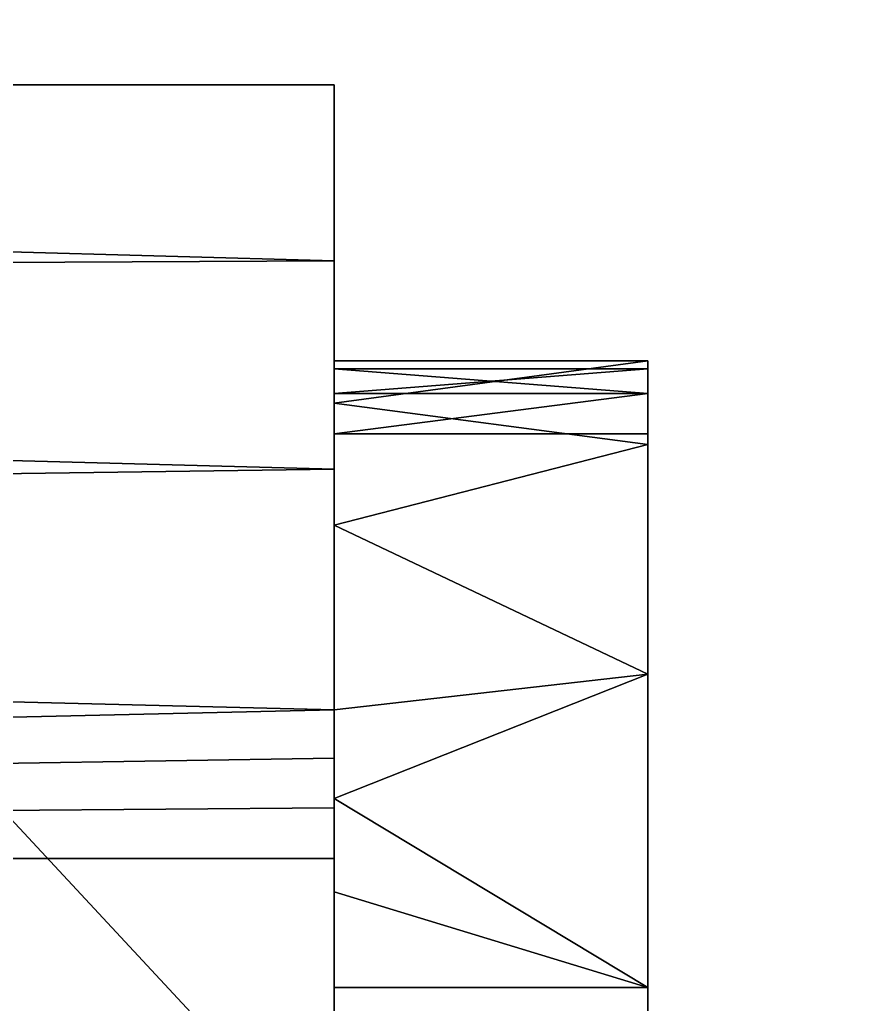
# Model space of a CAD drawing. Extents: x -80 to 2901, y -3352 to 80.
# Drawn here: x 2259.298 to 2260.639, y -1341.017 to -1339.446 of the extents above; entities that cross this region are included whole.
import ezdxf

# ---------------------------------------------------------------- set-up
doc = ezdxf.new("R2010")
doc.units = 0

# ---------------------------------------------------------------- blocks, each defined once
blk = doc.blocks.new('cocina Juan v2.alacena 2p.Lateral Izquierdo1', base_point=(0, 18, 686))
at = {"layer": 'blanco', "color": 0}
for points in [[(18, 18, 686), (18, 577, 686), (0, 577, 686), (0, 18, 686)], [(18, 577, 20), (18, 18, 20), (0, 18, 20), (0, 577, 20)]]:
    blk.add_3dface(points, dxfattribs=at)
blk = doc.blocks.new('cocina Juan v2.alacena 2p.Lateral Izquierdo')
at = {"layer": 'Blanco'}
blk.add_blockref('cocina Juan v2.alacena 2p.Lateral Izquierdo1', (0, 18, 686), dxfattribs=at)
blk = doc.blocks.new('cocina Juan v2.alacena 2p.Door Std (doble) [1]1', base_point=(42.45, 18.8, 537.5))
at = {"layer": 'ACCESSORY', "color": 0, "invisible_edges": 8}
for points in [[(6.0032, 19.3, 574.3618), (5.9901, 19.3, 574.2), (6.9901, 19.3, 573.2), (6.0032, 19.3, 574.3618)], [(6.0032, 19.3, 574.3618), (5.9901, 19.3, 574.2), (6.9901, 19.3, 573.2), (6.0032, 19.3, 574.3618)], [(6.124, 19.3, 573.7), (6.9901, 19.3, 573.2), (5.9901, 19.3, 574.2), (6.124, 19.3, 573.7)], [(6.124, 19.3, 573.7), (6.9901, 19.3, 573.2), (5.9901, 19.3, 574.2), (6.124, 19.3, 573.7)], [(5.9901, 19.3, 557.8), (6.0032, 19.3, 557.6382), (6.9901, 19.3, 558.8), (5.9901, 19.3, 557.8)], [(5.9901, 19.3, 557.8), (6.0032, 19.3, 557.6382), (6.9901, 19.3, 558.8), (5.9901, 19.3, 557.8)], [(5.9901, 19.3, 574.2), (6.0579, 18.8, 573.8379), (6.124, 19.3, 573.7), (5.9901, 19.3, 574.2)], [(5.9901, 19.3, 574.2), (6.0579, 18.8, 573.8379), (6.124, 19.3, 573.7), (5.9901, 19.3, 574.2)], [(5.9901, 19.3, 557.8), (6.124, 19.3, 558.3), (6.0579, 18.8, 558.1621), (5.9901, 19.3, 557.8)], [(5.9901, 19.3, 557.8), (6.124, 19.3, 558.3), (6.0579, 18.8, 558.1621), (5.9901, 19.3, 557.8)], [(5.9901, 18.8, 574.2), (6.0579, 18.8, 573.8379), (5.9901, 19.3, 574.2), (5.9901, 18.8, 574.2)], [(5.9901, 18.8, 574.2), (6.0579, 18.8, 573.8379), (5.9901, 19.3, 574.2), (5.9901, 18.8, 574.2)], [(5.9901, 18.8, 557.8), (5.9901, 19.3, 557.8), (6.0579, 18.8, 558.1621), (5.9901, 18.8, 557.8)], [(5.9901, 18.8, 557.8), (5.9901, 19.3, 557.8), (6.0579, 18.8, 558.1621), (5.9901, 18.8, 557.8)], [(6.0032, 19.3, 574.3618), (6.9901, 19.3, 573.2), (6.0424, 19.3, 574.5194), (6.0032, 19.3, 574.3618)], [(6.0032, 19.3, 574.3618), (6.9901, 19.3, 573.2), (6.0424, 19.3, 574.5194), (6.0032, 19.3, 574.3618)], [(6.0032, 19.3, 557.6382), (6.0424, 19.3, 557.4806), (6.9901, 19.3, 558.8), (6.0032, 19.3, 557.6382)], [(6.0032, 19.3, 557.6382), (6.0424, 19.3, 557.4806), (6.9901, 19.3, 558.8), (6.0032, 19.3, 557.6382)], [(6.0424, 19.3, 574.5194), (6.0424, 18.8, 574.5194), (6.0032, 19.3, 574.3618), (6.0424, 19.3, 574.5194)], [(6.0424, 19.3, 574.5194), (6.0424, 18.8, 574.5194), (6.0032, 19.3, 574.3618), (6.0424, 19.3, 574.5194)], [(6.0032, 18.8, 574.3618), (6.0032, 19.3, 574.3618), (6.0424, 18.8, 574.5194), (6.0032, 18.8, 574.3618)], [(6.0032, 18.8, 574.3618), (6.0032, 19.3, 574.3618), (6.0424, 18.8, 574.5194), (6.0032, 18.8, 574.3618)], [(6.0032, 18.8, 557.6382), (6.0424, 18.8, 557.4806), (6.0424, 19.3, 557.4806), (6.0032, 18.8, 557.6382)], [(6.0032, 18.8, 557.6382), (6.0424, 18.8, 557.4806), (6.0424, 19.3, 557.4806), (6.0032, 18.8, 557.6382)], [(6.0032, 19.3, 557.6382), (6.0032, 18.8, 557.6382), (6.0424, 19.3, 557.4806), (6.0032, 19.3, 557.6382)], [(6.0032, 19.3, 557.6382), (6.0032, 18.8, 557.6382), (6.0424, 19.3, 557.4806), (6.0032, 19.3, 557.6382)], [(6.1066, 19.3, 574.6686), (6.0424, 19.3, 574.5194), (6.9901, 19.3, 573.2), (6.1066, 19.3, 574.6686)], [(6.1066, 19.3, 574.6686), (6.0424, 19.3, 574.5194), (6.9901, 19.3, 573.2), (6.1066, 19.3, 574.6686)], [(6.0424, 19.3, 557.4806), (6.1066, 19.3, 557.3314), (6.9901, 19.3, 558.8), (6.0424, 19.3, 557.4806)], [(6.0424, 19.3, 557.4806), (6.1066, 19.3, 557.3314), (6.9901, 19.3, 558.8), (6.0424, 19.3, 557.4806)], [(6.1066, 19.3, 574.6686), (6.1066, 18.8, 574.6686), (6.0424, 19.3, 574.5194), (6.1066, 19.3, 574.6686)], [(6.1066, 19.3, 574.6686), (6.1066, 18.8, 574.6686), (6.0424, 19.3, 574.5194), (6.1066, 19.3, 574.6686)], [(6.1066, 18.8, 574.6686), (6.0424, 18.8, 574.5194), (6.0424, 19.3, 574.5194), (6.1066, 18.8, 574.6686)], [(6.1066, 18.8, 574.6686), (6.0424, 18.8, 574.5194), (6.0424, 19.3, 574.5194), (6.1066, 18.8, 574.6686)], [(6.2523, 18.8, 573.5249), (6.124, 19.3, 573.7), (6.0579, 18.8, 573.8379), (6.2523, 18.8, 573.5249)], [(6.2523, 18.8, 573.5249), (6.124, 19.3, 573.7), (6.0579, 18.8, 573.8379), (6.2523, 18.8, 573.5249)], [(6.0579, 18.8, 558.1621), (6.124, 19.3, 558.3), (6.2523, 18.8, 558.4751), (6.0579, 18.8, 558.1621)], [(6.0579, 18.8, 558.1621), (6.124, 19.3, 558.3), (6.2523, 18.8, 558.4751), (6.0579, 18.8, 558.1621)], [(9.7293, 19.3, 579.4325), (6.1066, 19.3, 574.6686), (6.9901, 19.3, 573.2), (9.7293, 19.3, 579.4325)], [(9.7293, 19.3, 579.4325), (6.1066, 19.3, 574.6686), (6.9901, 19.3, 573.2), (9.7293, 19.3, 579.4325)], [(6.1066, 19.3, 557.3314), (9.7293, 19.3, 552.5675), (6.9901, 19.3, 558.8), (6.1066, 19.3, 557.3314)], [(6.1066, 19.3, 557.3314), (9.7293, 19.3, 552.5675), (6.9901, 19.3, 558.8), (6.1066, 19.3, 557.3314)], [(6.4901, 19.3, 573.334), (6.9901, 19.3, 573.2), (6.124, 19.3, 573.7), (6.4901, 19.3, 573.334)], [(6.4901, 19.3, 573.334), (6.9901, 19.3, 573.2), (6.124, 19.3, 573.7), (6.4901, 19.3, 573.334)], [(6.124, 19.3, 573.7), (6.2523, 18.8, 573.5249), (6.4901, 19.3, 573.334), (6.124, 19.3, 573.7)], [(6.124, 19.3, 573.7), (6.2523, 18.8, 573.5249), (6.4901, 19.3, 573.334), (6.124, 19.3, 573.7)], [(6.4901, 19.3, 558.666), (6.2523, 18.8, 558.4751), (6.124, 19.3, 558.3), (6.4901, 19.3, 558.666)], [(6.4901, 19.3, 558.666), (6.2523, 18.8, 558.4751), (6.124, 19.3, 558.3), (6.4901, 19.3, 558.666)], [(6.2523, 18.8, 573.5249), (6.5469, 18.8, 573.3035), (6.4901, 19.3, 573.334), (6.2523, 18.8, 573.5249)], [(6.2523, 18.8, 573.5249), (6.5469, 18.8, 573.3035), (6.4901, 19.3, 573.334), (6.2523, 18.8, 573.5249)], [(6.5469, 18.8, 558.6965), (6.2523, 18.8, 558.4751), (6.4901, 19.3, 558.666), (6.5469, 18.8, 558.6965)], [(6.5469, 18.8, 558.6965), (6.2523, 18.8, 558.4751), (6.4901, 19.3, 558.666), (6.5469, 18.8, 558.6965)], [(6.4901, 19.3, 573.334), (6.6887, 18.8, 573.2465), (6.9901, 19.3, 573.2), (6.4901, 19.3, 573.334)], [(6.4901, 19.3, 573.334), (6.6887, 18.8, 573.2465), (6.9901, 19.3, 573.2), (6.4901, 19.3, 573.334)], [(6.9901, 19.3, 558.8), (6.6887, 18.8, 558.7535), (6.4901, 19.3, 558.666), (6.9901, 19.3, 558.8)], [(6.9901, 19.3, 558.8), (6.6887, 18.8, 558.7535), (6.4901, 19.3, 558.666), (6.9901, 19.3, 558.8)], [(6.5469, 18.8, 573.3035), (6.6887, 18.8, 573.2465), (6.4901, 19.3, 573.334), (6.5469, 18.8, 573.3035)], [(6.5469, 18.8, 573.3035), (6.6887, 18.8, 573.2465), (6.4901, 19.3, 573.334), (6.5469, 18.8, 573.3035)], [(6.6887, 18.8, 558.7535), (6.5469, 18.8, 558.6965), (6.4901, 19.3, 558.666), (6.6887, 18.8, 558.7535)], [(6.6887, 18.8, 558.7535), (6.5469, 18.8, 558.6965), (6.4901, 19.3, 558.666), (6.6887, 18.8, 558.7535)], [(6.6887, 18.8, 573.2465), (6.8376, 18.8, 573.2117), (6.9901, 19.3, 573.2), (6.6887, 18.8, 573.2465)], [(6.6887, 18.8, 573.2465), (6.8376, 18.8, 573.2117), (6.9901, 19.3, 573.2), (6.6887, 18.8, 573.2465)], [(6.8376, 18.8, 558.7883), (6.6887, 18.8, 558.7535), (6.9901, 19.3, 558.8), (6.8376, 18.8, 558.7883)], [(6.8376, 18.8, 558.7883), (6.6887, 18.8, 558.7535), (6.9901, 19.3, 558.8), (6.8376, 18.8, 558.7883)], [(6.8376, 18.8, 573.2117), (6.9901, 18.8, 573.2), (6.9901, 19.3, 573.2), (6.8376, 18.8, 573.2117)], [(6.8376, 18.8, 573.2117), (6.9901, 18.8, 573.2), (6.9901, 19.3, 573.2), (6.8376, 18.8, 573.2117)], [(6.9901, 18.8, 558.8), (6.8376, 18.8, 558.7883), (6.9901, 19.3, 558.8), (6.9901, 18.8, 558.8)], [(6.9901, 18.8, 558.8), (6.8376, 18.8, 558.7883), (6.9901, 19.3, 558.8), (6.9901, 18.8, 558.8)], [(17.7012, 19.3, 573.2), (9.7293, 19.3, 579.4325), (6.9901, 19.3, 573.2), (17.7012, 19.3, 573.2)], [(17.7012, 19.3, 573.2), (9.7293, 19.3, 579.4325), (6.9901, 19.3, 573.2), (17.7012, 19.3, 573.2)], [(17.7012, 19.3, 558.8), (6.9901, 19.3, 558.8), (9.7293, 19.3, 552.5675), (17.7012, 19.3, 558.8)], [(17.7012, 19.3, 558.8), (6.9901, 19.3, 558.8), (9.7293, 19.3, 552.5675), (17.7012, 19.3, 558.8)], [(6.5959, 18.1672, 569.65), (7.6064, 19.1075, 569.65), (8.195, 13.6366, 569.65), (6.5959, 18.1672, 569.65)], [(6.5959, 18.1672, 569.65), (7.6064, 19.1075, 569.65), (8.195, 13.6366, 569.65), (6.5959, 18.1672, 569.65)], [(7.6064, 19.1075, 562.35), (6.5959, 18.1672, 562.35), (8.195, 13.6366, 562.35), (7.6064, 19.1075, 562.35)], [(7.6064, 19.1075, 562.35), (6.5959, 18.1672, 562.35), (8.195, 13.6366, 562.35), (7.6064, 19.1075, 562.35)], [(7.6064, 19.1075, 562.35), (6.5959, 18.1672, 569.65), (6.5959, 18.1672, 562.35), (7.6064, 19.1075, 562.35)], [(7.6064, 19.1075, 562.35), (6.5959, 18.1672, 569.65), (6.5959, 18.1672, 562.35), (7.6064, 19.1075, 562.35)], [(7.6064, 19.1075, 562.35), (7.6064, 19.1075, 569.65), (6.5959, 18.1672, 569.65), (7.6064, 19.1075, 562.35)], [(7.6064, 19.1075, 562.35), (7.6064, 19.1075, 569.65), (6.5959, 18.1672, 569.65), (7.6064, 19.1075, 562.35)], [(7.838, 18.8, 573.2), (5.55, 18.8, 570.5431), (7.838, 18.8, 558.8), (7.838, 18.8, 573.2)], [(7.838, 18.8, 573.2), (5.55, 18.8, 570.5431), (7.838, 18.8, 558.8), (7.838, 18.8, 573.2)], [(5.8306, 18.8, 571.4814), (5.55, 18.8, 570.5431), (7.838, 18.8, 573.2), (5.8306, 18.8, 571.4814)], [(5.8306, 18.8, 571.4814), (5.55, 18.8, 570.5431), (7.838, 18.8, 573.2), (5.8306, 18.8, 571.4814)], [(5.55, 18.8, 570.5431), (5.55, 18.8, 561.4569), (7.838, 18.8, 558.8), (5.55, 18.8, 570.5431)], [(5.55, 18.8, 570.5431), (5.55, 18.8, 561.4569), (7.838, 18.8, 558.8), (5.55, 18.8, 570.5431)], [(5.55, 18.8, 561.4569), (5.8306, 18.8, 560.5186), (7.838, 18.8, 558.8), (5.55, 18.8, 561.4569)], [(5.55, 18.8, 561.4569), (5.8306, 18.8, 560.5186), (7.838, 18.8, 558.8), (5.55, 18.8, 561.4569)], [(5.55, 8.6, 570.5431), (5.8306, 18.8, 571.4814), (5.889, 8.6, 571.6553), (5.55, 8.6, 570.5431)], [(5.55, 8.6, 570.5431), (5.8306, 18.8, 571.4814), (5.889, 8.6, 571.6553), (5.55, 8.6, 570.5431)], [(5.55, 8.6, 561.4569), (5.889, 8.6, 560.3447), (5.8306, 18.8, 560.5186), (5.55, 8.6, 561.4569)], [(5.55, 8.6, 561.4569), (5.889, 8.6, 560.3447), (5.8306, 18.8, 560.5186), (5.55, 8.6, 561.4569)], [(5.55, 8.6, 570.5431), (5.55, 18.8, 570.5431), (5.8306, 18.8, 571.4814), (5.55, 8.6, 570.5431)], [(5.55, 8.6, 570.5431), (5.55, 18.8, 570.5431), (5.8306, 18.8, 571.4814), (5.55, 8.6, 570.5431)], [(5.55, 18.8, 561.4569), (5.55, 8.6, 561.4569), (5.8306, 18.8, 560.5186), (5.55, 18.8, 561.4569)], [(5.55, 18.8, 561.4569), (5.55, 8.6, 561.4569), (5.8306, 18.8, 560.5186), (5.55, 18.8, 561.4569)], [(6.1633, 18.8, 572.4025), (5.8306, 18.8, 571.4814), (7.838, 18.8, 573.2), (6.1633, 18.8, 572.4025)], [(6.1633, 18.8, 572.4025), (5.8306, 18.8, 571.4814), (7.838, 18.8, 573.2), (6.1633, 18.8, 572.4025)], [(6.1633, 18.8, 559.5975), (7.838, 18.8, 558.8), (5.8306, 18.8, 560.5186), (6.1633, 18.8, 559.5975)], [(6.1633, 18.8, 559.5975), (7.838, 18.8, 558.8), (5.8306, 18.8, 560.5186), (6.1633, 18.8, 559.5975)], [(5.8306, 18.8, 571.4814), (6.1633, 18.8, 572.4025), (5.889, 8.6, 571.6553), (5.8306, 18.8, 571.4814)], [(5.8306, 18.8, 571.4814), (6.1633, 18.8, 572.4025), (5.889, 8.6, 571.6553), (5.8306, 18.8, 571.4814)], [(5.8306, 18.8, 560.5186), (5.889, 8.6, 560.3447), (6.1633, 18.8, 559.5975), (5.8306, 18.8, 560.5186)], [(5.8306, 18.8, 560.5186), (5.889, 8.6, 560.3447), (6.1633, 18.8, 559.5975), (5.8306, 18.8, 560.5186)], [(5.889, 8.6, 571.6553), (6.1633, 18.8, 572.4025), (6.3011, 8.6, 572.7425), (5.889, 8.6, 571.6553)], [(5.889, 8.6, 571.6553), (6.1633, 18.8, 572.4025), (6.3011, 8.6, 572.7425), (5.889, 8.6, 571.6553)], [(6.3011, 8.6, 559.2575), (6.1633, 18.8, 559.5975), (5.889, 8.6, 560.3447), (6.3011, 8.6, 559.2575)], [(6.3011, 8.6, 559.2575), (6.1633, 18.8, 559.5975), (5.889, 8.6, 560.3447), (6.3011, 8.6, 559.2575)], [(5.9901, 18.8, 574.2), (6.0032, 18.8, 574.3618), (6.7844, 18.8, 573.8), (5.9901, 18.8, 574.2)], [(5.9901, 18.8, 574.2), (6.0032, 18.8, 574.3618), (6.7844, 18.8, 573.8), (5.9901, 18.8, 574.2)], [(6.0579, 18.8, 573.8379), (5.9901, 18.8, 574.2), (6.7844, 18.8, 573.8), (6.0579, 18.8, 573.8379)], [(6.0579, 18.8, 573.8379), (5.9901, 18.8, 574.2), (6.7844, 18.8, 573.8), (6.0579, 18.8, 573.8379)], [(6.7844, 18.8, 558.2), (5.9901, 18.8, 557.8), (6.0579, 18.8, 558.1621), (6.7844, 18.8, 558.2)], [(6.7844, 18.8, 558.2), (5.9901, 18.8, 557.8), (6.0579, 18.8, 558.1621), (6.7844, 18.8, 558.2)], [(6.0032, 18.8, 557.6382), (5.9901, 18.8, 557.8), (6.7844, 18.8, 558.2), (6.0032, 18.8, 557.6382)], [(6.0032, 18.8, 557.6382), (5.9901, 18.8, 557.8), (6.7844, 18.8, 558.2), (6.0032, 18.8, 557.6382)], [(6.0032, 18.8, 574.3618), (6.0424, 18.8, 574.5194), (6.7844, 18.8, 573.8), (6.0032, 18.8, 574.3618)], [(6.0032, 18.8, 574.3618), (6.0424, 18.8, 574.5194), (6.7844, 18.8, 573.8), (6.0032, 18.8, 574.3618)], [(6.0424, 18.8, 557.4806), (6.0032, 18.8, 557.6382), (6.7844, 18.8, 558.2), (6.0424, 18.8, 557.4806)], [(6.0424, 18.8, 557.4806), (6.0032, 18.8, 557.6382), (6.7844, 18.8, 558.2), (6.0424, 18.8, 557.4806)], [(6.0424, 18.8, 574.5194), (6.1066, 18.8, 574.6686), (6.7844, 18.8, 573.8), (6.0424, 18.8, 574.5194)], [(6.0424, 18.8, 574.5194), (6.1066, 18.8, 574.6686), (6.7844, 18.8, 573.8), (6.0424, 18.8, 574.5194)], [(6.1066, 18.8, 557.3314), (6.0424, 18.8, 557.4806), (6.7844, 18.8, 558.2), (6.1066, 18.8, 557.3314)], [(6.1066, 18.8, 557.3314), (6.0424, 18.8, 557.4806), (6.7844, 18.8, 558.2), (6.1066, 18.8, 557.3314)], [(6.7035, 18.8, 573.6353), (6.0579, 18.8, 573.8379), (6.7844, 18.8, 573.8), (6.7035, 18.8, 573.6353)], [(6.7035, 18.8, 573.6353), (6.0579, 18.8, 573.8379), (6.7844, 18.8, 573.8), (6.7035, 18.8, 573.6353)], [(6.7035, 18.8, 558.3647), (6.7844, 18.8, 558.2), (6.0579, 18.8, 558.1621), (6.7035, 18.8, 558.3647)], [(6.7035, 18.8, 558.3647), (6.7844, 18.8, 558.2), (6.0579, 18.8, 558.1621), (6.7035, 18.8, 558.3647)], [(6.0579, 18.8, 573.8379), (6.7035, 18.8, 573.6353), (6.2523, 18.8, 573.5249), (6.0579, 18.8, 573.8379)], [(6.0579, 18.8, 573.8379), (6.7035, 18.8, 573.6353), (6.2523, 18.8, 573.5249), (6.0579, 18.8, 573.8379)], [(6.2523, 18.8, 558.4751), (6.7035, 18.8, 558.3647), (6.0579, 18.8, 558.1621), (6.2523, 18.8, 558.4751)], [(6.2523, 18.8, 558.4751), (6.7035, 18.8, 558.3647), (6.0579, 18.8, 558.1621), (6.2523, 18.8, 558.4751)], [(9.7293, 18.8, 579.4325), (10.9959, 18.8, 575.4), (6.1066, 18.8, 574.6686), (9.7293, 18.8, 579.4325)], [(9.7293, 18.8, 579.4325), (10.9959, 18.8, 575.4), (6.1066, 18.8, 574.6686), (9.7293, 18.8, 579.4325)], [(6.7844, 18.8, 573.8), (6.1066, 18.8, 574.6686), (10.9959, 18.8, 575.4), (6.7844, 18.8, 573.8)], [(6.7844, 18.8, 573.8), (6.1066, 18.8, 574.6686), (10.9959, 18.8, 575.4), (6.7844, 18.8, 573.8)], [(10.9959, 18.8, 556.6), (6.1066, 18.8, 557.3314), (6.7844, 18.8, 558.2), (10.9959, 18.8, 556.6)], [(10.9959, 18.8, 556.6), (6.1066, 18.8, 557.3314), (6.7844, 18.8, 558.2), (10.9959, 18.8, 556.6)], [(6.1066, 18.8, 557.3314), (10.9959, 18.8, 556.6), (9.7293, 18.8, 552.5675), (6.1066, 18.8, 557.3314)], [(6.1066, 18.8, 557.3314), (10.9959, 18.8, 556.6), (9.7293, 18.8, 552.5675), (6.1066, 18.8, 557.3314)], [(6.9901, 18.8, 573.2), (6.1633, 18.8, 572.4025), (7.838, 18.8, 573.2), (6.9901, 18.8, 573.2)], [(6.9901, 18.8, 573.2), (6.1633, 18.8, 572.4025), (7.838, 18.8, 573.2), (6.9901, 18.8, 573.2)], [(6.9901, 18.8, 558.8), (7.838, 18.8, 558.8), (6.1633, 18.8, 559.5975), (6.9901, 18.8, 558.8)], [(6.9901, 18.8, 558.8), (7.838, 18.8, 558.8), (6.1633, 18.8, 559.5975), (6.9901, 18.8, 558.8)], [(6.9901, 18.8, 573.2), (6.8376, 18.8, 573.2117), (6.1633, 18.8, 572.4025), (6.9901, 18.8, 573.2)], [(6.9901, 18.8, 573.2), (6.8376, 18.8, 573.2117), (6.1633, 18.8, 572.4025), (6.9901, 18.8, 573.2)], [(6.8376, 18.8, 558.7883), (6.9901, 18.8, 558.8), (6.1633, 18.8, 559.5975), (6.8376, 18.8, 558.7883)], [(6.8376, 18.8, 558.7883), (6.9901, 18.8, 558.8), (6.1633, 18.8, 559.5975), (6.8376, 18.8, 558.7883)], [(6.8376, 18.8, 573.2117), (6.6887, 18.8, 573.2465), (6.1633, 18.8, 572.4025), (6.8376, 18.8, 573.2117)], [(6.8376, 18.8, 573.2117), (6.6887, 18.8, 573.2465), (6.1633, 18.8, 572.4025), (6.8376, 18.8, 573.2117)], [(6.6887, 18.8, 573.2465), (6.5469, 18.8, 573.3035), (6.1633, 18.8, 572.4025), (6.6887, 18.8, 573.2465)], [(6.6887, 18.8, 573.2465), (6.5469, 18.8, 573.3035), (6.1633, 18.8, 572.4025), (6.6887, 18.8, 573.2465)], [(6.5469, 18.8, 573.3035), (6.3011, 8.6, 572.7425), (6.1633, 18.8, 572.4025), (6.5469, 18.8, 573.3035)], [(6.5469, 18.8, 573.3035), (6.3011, 8.6, 572.7425), (6.1633, 18.8, 572.4025), (6.5469, 18.8, 573.3035)], [(6.5469, 18.8, 558.6965), (6.1633, 18.8, 559.5975), (6.3011, 8.6, 559.2575), (6.5469, 18.8, 558.6965)], [(6.5469, 18.8, 558.6965), (6.1633, 18.8, 559.5975), (6.3011, 8.6, 559.2575), (6.5469, 18.8, 558.6965)], [(6.6244, 18.8, 573.4699), (6.2523, 18.8, 573.5249), (6.7035, 18.8, 573.6353), (6.6244, 18.8, 573.4699)], [(6.6244, 18.8, 573.4699), (6.2523, 18.8, 573.5249), (6.7035, 18.8, 573.6353), (6.6244, 18.8, 573.4699)], [(6.6244, 18.8, 558.5301), (6.7035, 18.8, 558.3647), (6.2523, 18.8, 558.4751), (6.6244, 18.8, 558.5301)], [(6.6244, 18.8, 558.5301), (6.7035, 18.8, 558.3647), (6.2523, 18.8, 558.4751), (6.6244, 18.8, 558.5301)], [(6.5469, 18.8, 573.3035), (6.2523, 18.8, 573.5249), (6.6244, 18.8, 573.4699), (6.5469, 18.8, 573.3035)], [(6.5469, 18.8, 573.3035), (6.2523, 18.8, 573.5249), (6.6244, 18.8, 573.4699), (6.5469, 18.8, 573.3035)], [(6.5469, 18.8, 558.6965), (6.6244, 18.8, 558.5301), (6.2523, 18.8, 558.4751), (6.5469, 18.8, 558.6965)], [(6.5469, 18.8, 558.6965), (6.6244, 18.8, 558.5301), (6.2523, 18.8, 558.4751), (6.5469, 18.8, 558.6965)], [(6.3011, 8.6, 572.7425), (6.5469, 18.8, 573.3035), (6.7844, 8.6, 573.8), (6.3011, 8.6, 572.7425)], [(6.3011, 8.6, 572.7425), (6.5469, 18.8, 573.3035), (6.7844, 8.6, 573.8), (6.3011, 8.6, 572.7425)], [(6.7844, 8.6, 558.2), (6.5469, 18.8, 558.6965), (6.3011, 8.6, 559.2575), (6.7844, 8.6, 558.2)], [(6.7844, 8.6, 558.2), (6.5469, 18.8, 558.6965), (6.3011, 8.6, 559.2575), (6.7844, 8.6, 558.2)], [(6.5469, 18.8, 573.3035), (6.6244, 18.8, 573.4699), (6.7844, 8.6, 573.8), (6.5469, 18.8, 573.3035)], [(6.5469, 18.8, 573.3035), (6.6244, 18.8, 573.4699), (6.7844, 8.6, 573.8), (6.5469, 18.8, 573.3035)], [(6.6244, 18.8, 558.5301), (6.5469, 18.8, 558.6965), (6.7844, 8.6, 558.2), (6.6244, 18.8, 558.5301)], [(6.6244, 18.8, 558.5301), (6.5469, 18.8, 558.6965), (6.7844, 8.6, 558.2), (6.6244, 18.8, 558.5301)], [(6.6244, 18.8, 573.4699), (6.7035, 18.8, 573.6353), (6.7844, 8.6, 573.8), (6.6244, 18.8, 573.4699)], [(6.6244, 18.8, 573.4699), (6.7035, 18.8, 573.6353), (6.7844, 8.6, 573.8), (6.6244, 18.8, 573.4699)], [(6.7035, 18.8, 558.3647), (6.6244, 18.8, 558.5301), (6.7844, 8.6, 558.2), (6.7035, 18.8, 558.3647)], [(6.7035, 18.8, 558.3647), (6.6244, 18.8, 558.5301), (6.7844, 8.6, 558.2), (6.7035, 18.8, 558.3647)], [(6.7844, 18.8, 573.8), (6.7844, 8.6, 573.8), (6.7035, 18.8, 573.6353), (6.7844, 18.8, 573.8)], [(6.7844, 18.8, 573.8), (6.7844, 8.6, 573.8), (6.7035, 18.8, 573.6353), (6.7844, 18.8, 573.8)], [(6.7844, 18.8, 558.2), (6.7035, 18.8, 558.3647), (6.7844, 8.6, 558.2), (6.7844, 18.8, 558.2)], [(6.7844, 18.8, 558.2), (6.7035, 18.8, 558.3647), (6.7844, 8.6, 558.2), (6.7844, 18.8, 558.2)], [(10.9959, 18.8, 573.8), (6.7844, 18.8, 573.8), (10.9959, 18.8, 575.4), (10.9959, 18.8, 573.8)], [(10.9959, 18.8, 573.8), (6.7844, 18.8, 573.8), (10.9959, 18.8, 575.4), (10.9959, 18.8, 573.8)], [(10.9959, 18.8, 556.6), (6.7844, 18.8, 558.2), (10.9959, 18.8, 558.2), (10.9959, 18.8, 556.6)], [(10.9959, 18.8, 556.6), (6.7844, 18.8, 558.2), (10.9959, 18.8, 558.2), (10.9959, 18.8, 556.6)]]:
    blk.add_3dface(points, dxfattribs=at)
at = {"layer": 'ACCESSORY', "color": 0}
for points in [[(6.4901, 19.3, 558.666), (6.124, 19.3, 558.3), (5.9901, 19.3, 557.8), (6.9901, 19.3, 558.8)], [(6.4901, 19.3, 558.666), (6.124, 19.3, 558.3), (5.9901, 19.3, 557.8), (6.9901, 19.3, 558.8)], [(6.0032, 18.8, 574.3618), (5.9901, 18.8, 574.2), (5.9901, 19.3, 574.2), (6.0032, 19.3, 574.3618)], [(6.0032, 18.8, 574.3618), (5.9901, 18.8, 574.2), (5.9901, 19.3, 574.2), (6.0032, 19.3, 574.3618)], [(6.0032, 19.3, 557.6382), (5.9901, 19.3, 557.8), (5.9901, 18.8, 557.8), (6.0032, 18.8, 557.6382)], [(6.0032, 19.3, 557.6382), (5.9901, 19.3, 557.8), (5.9901, 18.8, 557.8), (6.0032, 18.8, 557.6382)], [(6.1066, 19.3, 557.3314), (6.0424, 19.3, 557.4806), (6.0424, 18.8, 557.4806), (6.1066, 18.8, 557.3314)], [(6.1066, 19.3, 557.3314), (6.0424, 19.3, 557.4806), (6.0424, 18.8, 557.4806), (6.1066, 18.8, 557.3314)], [(6.1066, 18.8, 574.6686), (6.1066, 19.3, 574.6686), (9.7293, 19.3, 579.4325), (9.7293, 18.8, 579.4325)], [(6.1066, 18.8, 574.6686), (6.1066, 19.3, 574.6686), (9.7293, 19.3, 579.4325), (9.7293, 18.8, 579.4325)], [(9.7293, 18.8, 552.5675), (9.7293, 19.3, 552.5675), (6.1066, 19.3, 557.3314), (6.1066, 18.8, 557.3314)], [(9.7293, 18.8, 552.5675), (9.7293, 19.3, 552.5675), (6.1066, 19.3, 557.3314), (6.1066, 18.8, 557.3314)], [(6.9901, 19.3, 573.2), (6.9901, 18.8, 573.2), (7.838, 18.8, 573.2), (17.7012, 19.3, 573.2)], [(6.9901, 19.3, 573.2), (6.9901, 18.8, 573.2), (7.838, 18.8, 573.2), (17.7012, 19.3, 573.2)], [(7.838, 18.8, 558.8), (6.9901, 18.8, 558.8), (6.9901, 19.3, 558.8), (17.7012, 19.3, 558.8)], [(7.838, 18.8, 558.8), (6.9901, 18.8, 558.8), (6.9901, 19.3, 558.8), (17.7012, 19.3, 558.8)], [(5.55, 18.8, 561.4569), (5.55, 18.8, 570.5431), (5.55, 8.6, 570.5431), (5.55, 8.6, 561.4569)], [(5.55, 18.8, 561.4569), (5.55, 18.8, 570.5431), (5.55, 8.6, 570.5431), (5.55, 8.6, 561.4569)], [(6.1633, 18.8, 559.5975), (6.5469, 18.8, 558.6965), (6.6887, 18.8, 558.7535), (6.8376, 18.8, 558.7883)], [(6.1633, 18.8, 559.5975), (6.5469, 18.8, 558.6965), (6.6887, 18.8, 558.7535), (6.8376, 18.8, 558.7883)], [(10.9959, 8.6, 573.8), (6.7844, 8.6, 573.8), (6.7844, 18.8, 573.8), (10.9959, 18.8, 573.8)], [(10.9959, 8.6, 573.8), (6.7844, 8.6, 573.8), (6.7844, 18.8, 573.8), (10.9959, 18.8, 573.8)], [(6.7844, 18.8, 558.2), (6.7844, 8.6, 558.2), (10.9959, 8.6, 558.2), (10.9959, 18.8, 558.2)], [(6.7844, 18.8, 558.2), (6.7844, 8.6, 558.2), (10.9959, 8.6, 558.2), (10.9959, 18.8, 558.2)]]:
    blk.add_3dface(points, dxfattribs=at)
blk = doc.blocks.new('cocina Juan v2.alacena 2p.Door Std (doble) [1]2', base_point=(42.45, 18.8, 91.5))
at = {"layer": 'ACCESSORY', "color": 0, "invisible_edges": 8}
for points in [[(6.0032, 19.3, 128.3618), (5.9901, 19.3, 128.2), (6.9901, 19.3, 127.2), (6.0032, 19.3, 128.3618)], [(6.0032, 19.3, 128.3618), (5.9901, 19.3, 128.2), (6.9901, 19.3, 127.2), (6.0032, 19.3, 128.3618)], [(6.124, 19.3, 127.7), (6.9901, 19.3, 127.2), (5.9901, 19.3, 128.2), (6.124, 19.3, 127.7)], [(6.124, 19.3, 127.7), (6.9901, 19.3, 127.2), (5.9901, 19.3, 128.2), (6.124, 19.3, 127.7)], [(5.9901, 19.3, 111.8), (6.0032, 19.3, 111.6382), (6.9901, 19.3, 112.8), (5.9901, 19.3, 111.8)], [(5.9901, 19.3, 111.8), (6.0032, 19.3, 111.6382), (6.9901, 19.3, 112.8), (5.9901, 19.3, 111.8)], [(5.9901, 19.3, 128.2), (6.0579, 18.8, 127.8379), (6.124, 19.3, 127.7), (5.9901, 19.3, 128.2)], [(5.9901, 19.3, 128.2), (6.0579, 18.8, 127.8379), (6.124, 19.3, 127.7), (5.9901, 19.3, 128.2)], [(5.9901, 19.3, 111.8), (6.124, 19.3, 112.3), (6.0579, 18.8, 112.1621), (5.9901, 19.3, 111.8)], [(5.9901, 19.3, 111.8), (6.124, 19.3, 112.3), (6.0579, 18.8, 112.1621), (5.9901, 19.3, 111.8)], [(5.9901, 18.8, 128.2), (6.0579, 18.8, 127.8379), (5.9901, 19.3, 128.2), (5.9901, 18.8, 128.2)], [(5.9901, 18.8, 128.2), (6.0579, 18.8, 127.8379), (5.9901, 19.3, 128.2), (5.9901, 18.8, 128.2)], [(5.9901, 18.8, 111.8), (5.9901, 19.3, 111.8), (6.0579, 18.8, 112.1621), (5.9901, 18.8, 111.8)], [(5.9901, 18.8, 111.8), (5.9901, 19.3, 111.8), (6.0579, 18.8, 112.1621), (5.9901, 18.8, 111.8)], [(6.0032, 19.3, 128.3618), (6.9901, 19.3, 127.2), (6.0424, 19.3, 128.5194), (6.0032, 19.3, 128.3618)], [(6.0032, 19.3, 128.3618), (6.9901, 19.3, 127.2), (6.0424, 19.3, 128.5194), (6.0032, 19.3, 128.3618)], [(6.0032, 19.3, 111.6382), (6.0424, 19.3, 111.4806), (6.9901, 19.3, 112.8), (6.0032, 19.3, 111.6382)], [(6.0032, 19.3, 111.6382), (6.0424, 19.3, 111.4806), (6.9901, 19.3, 112.8), (6.0032, 19.3, 111.6382)], [(6.0424, 19.3, 128.5194), (6.0424, 18.8, 128.5194), (6.0032, 19.3, 128.3618), (6.0424, 19.3, 128.5194)], [(6.0424, 19.3, 128.5194), (6.0424, 18.8, 128.5194), (6.0032, 19.3, 128.3618), (6.0424, 19.3, 128.5194)], [(6.0032, 18.8, 128.3618), (6.0032, 19.3, 128.3618), (6.0424, 18.8, 128.5194), (6.0032, 18.8, 128.3618)], [(6.0032, 18.8, 128.3618), (6.0032, 19.3, 128.3618), (6.0424, 18.8, 128.5194), (6.0032, 18.8, 128.3618)], [(6.0032, 18.8, 111.6382), (6.0424, 18.8, 111.4806), (6.0424, 19.3, 111.4806), (6.0032, 18.8, 111.6382)], [(6.0032, 18.8, 111.6382), (6.0424, 18.8, 111.4806), (6.0424, 19.3, 111.4806), (6.0032, 18.8, 111.6382)], [(6.0032, 19.3, 111.6382), (6.0032, 18.8, 111.6382), (6.0424, 19.3, 111.4806), (6.0032, 19.3, 111.6382)], [(6.0032, 19.3, 111.6382), (6.0032, 18.8, 111.6382), (6.0424, 19.3, 111.4806), (6.0032, 19.3, 111.6382)], [(6.1066, 19.3, 128.6686), (6.0424, 19.3, 128.5194), (6.9901, 19.3, 127.2), (6.1066, 19.3, 128.6686)], [(6.1066, 19.3, 128.6686), (6.0424, 19.3, 128.5194), (6.9901, 19.3, 127.2), (6.1066, 19.3, 128.6686)], [(6.0424, 19.3, 111.4806), (6.1066, 19.3, 111.3314), (6.9901, 19.3, 112.8), (6.0424, 19.3, 111.4806)], [(6.0424, 19.3, 111.4806), (6.1066, 19.3, 111.3314), (6.9901, 19.3, 112.8), (6.0424, 19.3, 111.4806)], [(6.1066, 19.3, 128.6686), (6.1066, 18.8, 128.6686), (6.0424, 19.3, 128.5194), (6.1066, 19.3, 128.6686)], [(6.1066, 19.3, 128.6686), (6.1066, 18.8, 128.6686), (6.0424, 19.3, 128.5194), (6.1066, 19.3, 128.6686)], [(6.1066, 18.8, 128.6686), (6.0424, 18.8, 128.5194), (6.0424, 19.3, 128.5194), (6.1066, 18.8, 128.6686)], [(6.1066, 18.8, 128.6686), (6.0424, 18.8, 128.5194), (6.0424, 19.3, 128.5194), (6.1066, 18.8, 128.6686)], [(6.2523, 18.8, 127.5249), (6.124, 19.3, 127.7), (6.0579, 18.8, 127.8379), (6.2523, 18.8, 127.5249)], [(6.2523, 18.8, 127.5249), (6.124, 19.3, 127.7), (6.0579, 18.8, 127.8379), (6.2523, 18.8, 127.5249)], [(6.0579, 18.8, 112.1621), (6.124, 19.3, 112.3), (6.2523, 18.8, 112.4751), (6.0579, 18.8, 112.1621)], [(6.0579, 18.8, 112.1621), (6.124, 19.3, 112.3), (6.2523, 18.8, 112.4751), (6.0579, 18.8, 112.1621)], [(9.7293, 19.3, 133.4325), (6.1066, 19.3, 128.6686), (6.9901, 19.3, 127.2), (9.7293, 19.3, 133.4325)], [(9.7293, 19.3, 133.4325), (6.1066, 19.3, 128.6686), (6.9901, 19.3, 127.2), (9.7293, 19.3, 133.4325)], [(6.1066, 19.3, 111.3314), (9.7293, 19.3, 106.5675), (6.9901, 19.3, 112.8), (6.1066, 19.3, 111.3314)], [(6.1066, 19.3, 111.3314), (9.7293, 19.3, 106.5675), (6.9901, 19.3, 112.8), (6.1066, 19.3, 111.3314)], [(6.4901, 19.3, 127.334), (6.9901, 19.3, 127.2), (6.124, 19.3, 127.7), (6.4901, 19.3, 127.334)], [(6.4901, 19.3, 127.334), (6.9901, 19.3, 127.2), (6.124, 19.3, 127.7), (6.4901, 19.3, 127.334)], [(6.124, 19.3, 127.7), (6.2523, 18.8, 127.5249), (6.4901, 19.3, 127.334), (6.124, 19.3, 127.7)], [(6.124, 19.3, 127.7), (6.2523, 18.8, 127.5249), (6.4901, 19.3, 127.334), (6.124, 19.3, 127.7)], [(6.4901, 19.3, 112.666), (6.2523, 18.8, 112.4751), (6.124, 19.3, 112.3), (6.4901, 19.3, 112.666)], [(6.4901, 19.3, 112.666), (6.2523, 18.8, 112.4751), (6.124, 19.3, 112.3), (6.4901, 19.3, 112.666)], [(6.2523, 18.8, 127.5249), (6.5469, 18.8, 127.3035), (6.4901, 19.3, 127.334), (6.2523, 18.8, 127.5249)], [(6.2523, 18.8, 127.5249), (6.5469, 18.8, 127.3035), (6.4901, 19.3, 127.334), (6.2523, 18.8, 127.5249)], [(6.5469, 18.8, 112.6965), (6.2523, 18.8, 112.4751), (6.4901, 19.3, 112.666), (6.5469, 18.8, 112.6965)], [(6.5469, 18.8, 112.6965), (6.2523, 18.8, 112.4751), (6.4901, 19.3, 112.666), (6.5469, 18.8, 112.6965)], [(6.4901, 19.3, 127.334), (6.6887, 18.8, 127.2465), (6.9901, 19.3, 127.2), (6.4901, 19.3, 127.334)], [(6.4901, 19.3, 127.334), (6.6887, 18.8, 127.2465), (6.9901, 19.3, 127.2), (6.4901, 19.3, 127.334)], [(6.9901, 19.3, 112.8), (6.6887, 18.8, 112.7535), (6.4901, 19.3, 112.666), (6.9901, 19.3, 112.8)], [(6.9901, 19.3, 112.8), (6.6887, 18.8, 112.7535), (6.4901, 19.3, 112.666), (6.9901, 19.3, 112.8)], [(6.5469, 18.8, 127.3035), (6.6887, 18.8, 127.2465), (6.4901, 19.3, 127.334), (6.5469, 18.8, 127.3035)], [(6.5469, 18.8, 127.3035), (6.6887, 18.8, 127.2465), (6.4901, 19.3, 127.334), (6.5469, 18.8, 127.3035)], [(6.6887, 18.8, 112.7535), (6.5469, 18.8, 112.6965), (6.4901, 19.3, 112.666), (6.6887, 18.8, 112.7535)], [(6.6887, 18.8, 112.7535), (6.5469, 18.8, 112.6965), (6.4901, 19.3, 112.666), (6.6887, 18.8, 112.7535)], [(6.6887, 18.8, 127.2465), (6.8376, 18.8, 127.2117), (6.9901, 19.3, 127.2), (6.6887, 18.8, 127.2465)], [(6.6887, 18.8, 127.2465), (6.8376, 18.8, 127.2117), (6.9901, 19.3, 127.2), (6.6887, 18.8, 127.2465)], [(6.8376, 18.8, 112.7883), (6.6887, 18.8, 112.7535), (6.9901, 19.3, 112.8), (6.8376, 18.8, 112.7883)], [(6.8376, 18.8, 112.7883), (6.6887, 18.8, 112.7535), (6.9901, 19.3, 112.8), (6.8376, 18.8, 112.7883)], [(6.8376, 18.8, 127.2117), (6.9901, 18.8, 127.2), (6.9901, 19.3, 127.2), (6.8376, 18.8, 127.2117)], [(6.8376, 18.8, 127.2117), (6.9901, 18.8, 127.2), (6.9901, 19.3, 127.2), (6.8376, 18.8, 127.2117)], [(6.9901, 18.8, 112.8), (6.8376, 18.8, 112.7883), (6.9901, 19.3, 112.8), (6.9901, 18.8, 112.8)], [(6.9901, 18.8, 112.8), (6.8376, 18.8, 112.7883), (6.9901, 19.3, 112.8), (6.9901, 18.8, 112.8)], [(17.7012, 19.3, 127.2), (9.7293, 19.3, 133.4325), (6.9901, 19.3, 127.2), (17.7012, 19.3, 127.2)], [(17.7012, 19.3, 127.2), (9.7293, 19.3, 133.4325), (6.9901, 19.3, 127.2), (17.7012, 19.3, 127.2)], [(17.7012, 19.3, 112.8), (6.9901, 19.3, 112.8), (9.7293, 19.3, 106.5675), (17.7012, 19.3, 112.8)], [(17.7012, 19.3, 112.8), (6.9901, 19.3, 112.8), (9.7293, 19.3, 106.5675), (17.7012, 19.3, 112.8)], [(6.5959, 18.1672, 123.65), (7.6064, 19.1075, 123.65), (8.195, 13.6366, 123.65), (6.5959, 18.1672, 123.65)], [(6.5959, 18.1672, 123.65), (7.6064, 19.1075, 123.65), (8.195, 13.6366, 123.65), (6.5959, 18.1672, 123.65)], [(7.6064, 19.1075, 116.35), (6.5959, 18.1672, 116.35), (8.195, 13.6366, 116.35), (7.6064, 19.1075, 116.35)], [(7.6064, 19.1075, 116.35), (6.5959, 18.1672, 116.35), (8.195, 13.6366, 116.35), (7.6064, 19.1075, 116.35)], [(7.6064, 19.1075, 116.35), (6.5959, 18.1672, 123.65), (6.5959, 18.1672, 116.35), (7.6064, 19.1075, 116.35)], [(7.6064, 19.1075, 116.35), (6.5959, 18.1672, 123.65), (6.5959, 18.1672, 116.35), (7.6064, 19.1075, 116.35)], [(7.6064, 19.1075, 116.35), (7.6064, 19.1075, 123.65), (6.5959, 18.1672, 123.65), (7.6064, 19.1075, 116.35)], [(7.6064, 19.1075, 116.35), (7.6064, 19.1075, 123.65), (6.5959, 18.1672, 123.65), (7.6064, 19.1075, 116.35)], [(7.838, 18.8, 127.2), (5.55, 18.8, 124.5431), (7.838, 18.8, 112.8), (7.838, 18.8, 127.2)], [(7.838, 18.8, 127.2), (5.55, 18.8, 124.5431), (7.838, 18.8, 112.8), (7.838, 18.8, 127.2)], [(5.8306, 18.8, 125.4814), (5.55, 18.8, 124.5431), (7.838, 18.8, 127.2), (5.8306, 18.8, 125.4814)], [(5.8306, 18.8, 125.4814), (5.55, 18.8, 124.5431), (7.838, 18.8, 127.2), (5.8306, 18.8, 125.4814)], [(5.55, 18.8, 124.5431), (5.55, 18.8, 115.4569), (7.838, 18.8, 112.8), (5.55, 18.8, 124.5431)], [(5.55, 18.8, 124.5431), (5.55, 18.8, 115.4569), (7.838, 18.8, 112.8), (5.55, 18.8, 124.5431)], [(5.55, 18.8, 115.4569), (5.8306, 18.8, 114.5186), (7.838, 18.8, 112.8), (5.55, 18.8, 115.4569)], [(5.55, 18.8, 115.4569), (5.8306, 18.8, 114.5186), (7.838, 18.8, 112.8), (5.55, 18.8, 115.4569)], [(5.55, 8.6, 124.5431), (5.8306, 18.8, 125.4814), (5.889, 8.6, 125.6553), (5.55, 8.6, 124.5431)], [(5.55, 8.6, 124.5431), (5.8306, 18.8, 125.4814), (5.889, 8.6, 125.6553), (5.55, 8.6, 124.5431)], [(5.55, 8.6, 115.4569), (5.889, 8.6, 114.3447), (5.8306, 18.8, 114.5186), (5.55, 8.6, 115.4569)], [(5.55, 8.6, 115.4569), (5.889, 8.6, 114.3447), (5.8306, 18.8, 114.5186), (5.55, 8.6, 115.4569)], [(5.55, 8.6, 124.5431), (5.55, 18.8, 124.5431), (5.8306, 18.8, 125.4814), (5.55, 8.6, 124.5431)], [(5.55, 8.6, 124.5431), (5.55, 18.8, 124.5431), (5.8306, 18.8, 125.4814), (5.55, 8.6, 124.5431)], [(5.55, 18.8, 115.4569), (5.55, 8.6, 115.4569), (5.8306, 18.8, 114.5186), (5.55, 18.8, 115.4569)], [(5.55, 18.8, 115.4569), (5.55, 8.6, 115.4569), (5.8306, 18.8, 114.5186), (5.55, 18.8, 115.4569)], [(6.1633, 18.8, 126.4025), (5.8306, 18.8, 125.4814), (7.838, 18.8, 127.2), (6.1633, 18.8, 126.4025)], [(6.1633, 18.8, 126.4025), (5.8306, 18.8, 125.4814), (7.838, 18.8, 127.2), (6.1633, 18.8, 126.4025)], [(6.1633, 18.8, 113.5975), (7.838, 18.8, 112.8), (5.8306, 18.8, 114.5186), (6.1633, 18.8, 113.5975)], [(6.1633, 18.8, 113.5975), (7.838, 18.8, 112.8), (5.8306, 18.8, 114.5186), (6.1633, 18.8, 113.5975)], [(5.8306, 18.8, 125.4814), (6.1633, 18.8, 126.4025), (5.889, 8.6, 125.6553), (5.8306, 18.8, 125.4814)], [(5.8306, 18.8, 125.4814), (6.1633, 18.8, 126.4025), (5.889, 8.6, 125.6553), (5.8306, 18.8, 125.4814)], [(5.8306, 18.8, 114.5186), (5.889, 8.6, 114.3447), (6.1633, 18.8, 113.5975), (5.8306, 18.8, 114.5186)], [(5.8306, 18.8, 114.5186), (5.889, 8.6, 114.3447), (6.1633, 18.8, 113.5975), (5.8306, 18.8, 114.5186)], [(5.889, 8.6, 125.6553), (6.1633, 18.8, 126.4025), (6.3011, 8.6, 126.7425), (5.889, 8.6, 125.6553)], [(5.889, 8.6, 125.6553), (6.1633, 18.8, 126.4025), (6.3011, 8.6, 126.7425), (5.889, 8.6, 125.6553)], [(6.3011, 8.6, 113.2575), (6.1633, 18.8, 113.5975), (5.889, 8.6, 114.3447), (6.3011, 8.6, 113.2575)], [(6.3011, 8.6, 113.2575), (6.1633, 18.8, 113.5975), (5.889, 8.6, 114.3447), (6.3011, 8.6, 113.2575)], [(5.9901, 18.8, 128.2), (6.0032, 18.8, 128.3618), (6.7844, 18.8, 127.8), (5.9901, 18.8, 128.2)], [(5.9901, 18.8, 128.2), (6.0032, 18.8, 128.3618), (6.7844, 18.8, 127.8), (5.9901, 18.8, 128.2)], [(6.0579, 18.8, 127.8379), (5.9901, 18.8, 128.2), (6.7844, 18.8, 127.8), (6.0579, 18.8, 127.8379)], [(6.0579, 18.8, 127.8379), (5.9901, 18.8, 128.2), (6.7844, 18.8, 127.8), (6.0579, 18.8, 127.8379)], [(6.7844, 18.8, 112.2), (5.9901, 18.8, 111.8), (6.0579, 18.8, 112.1621), (6.7844, 18.8, 112.2)], [(6.7844, 18.8, 112.2), (5.9901, 18.8, 111.8), (6.0579, 18.8, 112.1621), (6.7844, 18.8, 112.2)], [(6.0032, 18.8, 111.6382), (5.9901, 18.8, 111.8), (6.7844, 18.8, 112.2), (6.0032, 18.8, 111.6382)], [(6.0032, 18.8, 111.6382), (5.9901, 18.8, 111.8), (6.7844, 18.8, 112.2), (6.0032, 18.8, 111.6382)], [(6.0032, 18.8, 128.3618), (6.0424, 18.8, 128.5194), (6.7844, 18.8, 127.8), (6.0032, 18.8, 128.3618)], [(6.0032, 18.8, 128.3618), (6.0424, 18.8, 128.5194), (6.7844, 18.8, 127.8), (6.0032, 18.8, 128.3618)], [(6.0424, 18.8, 111.4806), (6.0032, 18.8, 111.6382), (6.7844, 18.8, 112.2), (6.0424, 18.8, 111.4806)], [(6.0424, 18.8, 111.4806), (6.0032, 18.8, 111.6382), (6.7844, 18.8, 112.2), (6.0424, 18.8, 111.4806)], [(6.0424, 18.8, 128.5194), (6.1066, 18.8, 128.6686), (6.7844, 18.8, 127.8), (6.0424, 18.8, 128.5194)], [(6.0424, 18.8, 128.5194), (6.1066, 18.8, 128.6686), (6.7844, 18.8, 127.8), (6.0424, 18.8, 128.5194)], [(6.1066, 18.8, 111.3314), (6.0424, 18.8, 111.4806), (6.7844, 18.8, 112.2), (6.1066, 18.8, 111.3314)], [(6.1066, 18.8, 111.3314), (6.0424, 18.8, 111.4806), (6.7844, 18.8, 112.2), (6.1066, 18.8, 111.3314)], [(6.7035, 18.8, 127.6353), (6.0579, 18.8, 127.8379), (6.7844, 18.8, 127.8), (6.7035, 18.8, 127.6353)], [(6.7035, 18.8, 127.6353), (6.0579, 18.8, 127.8379), (6.7844, 18.8, 127.8), (6.7035, 18.8, 127.6353)], [(6.7035, 18.8, 112.3647), (6.7844, 18.8, 112.2), (6.0579, 18.8, 112.1621), (6.7035, 18.8, 112.3647)], [(6.7035, 18.8, 112.3647), (6.7844, 18.8, 112.2), (6.0579, 18.8, 112.1621), (6.7035, 18.8, 112.3647)], [(6.0579, 18.8, 127.8379), (6.7035, 18.8, 127.6353), (6.2523, 18.8, 127.5249), (6.0579, 18.8, 127.8379)], [(6.0579, 18.8, 127.8379), (6.7035, 18.8, 127.6353), (6.2523, 18.8, 127.5249), (6.0579, 18.8, 127.8379)], [(6.2523, 18.8, 112.4751), (6.7035, 18.8, 112.3647), (6.0579, 18.8, 112.1621), (6.2523, 18.8, 112.4751)], [(6.2523, 18.8, 112.4751), (6.7035, 18.8, 112.3647), (6.0579, 18.8, 112.1621), (6.2523, 18.8, 112.4751)], [(9.7293, 18.8, 133.4325), (10.9959, 18.8, 129.4), (6.1066, 18.8, 128.6686), (9.7293, 18.8, 133.4325)], [(9.7293, 18.8, 133.4325), (10.9959, 18.8, 129.4), (6.1066, 18.8, 128.6686), (9.7293, 18.8, 133.4325)], [(6.7844, 18.8, 127.8), (6.1066, 18.8, 128.6686), (10.9959, 18.8, 129.4), (6.7844, 18.8, 127.8)], [(6.7844, 18.8, 127.8), (6.1066, 18.8, 128.6686), (10.9959, 18.8, 129.4), (6.7844, 18.8, 127.8)], [(10.9959, 18.8, 110.6), (6.1066, 18.8, 111.3314), (6.7844, 18.8, 112.2), (10.9959, 18.8, 110.6)], [(10.9959, 18.8, 110.6), (6.1066, 18.8, 111.3314), (6.7844, 18.8, 112.2), (10.9959, 18.8, 110.6)], [(6.1066, 18.8, 111.3314), (10.9959, 18.8, 110.6), (9.7293, 18.8, 106.5675), (6.1066, 18.8, 111.3314)], [(6.1066, 18.8, 111.3314), (10.9959, 18.8, 110.6), (9.7293, 18.8, 106.5675), (6.1066, 18.8, 111.3314)], [(6.9901, 18.8, 127.2), (6.1633, 18.8, 126.4025), (7.838, 18.8, 127.2), (6.9901, 18.8, 127.2)], [(6.9901, 18.8, 127.2), (6.1633, 18.8, 126.4025), (7.838, 18.8, 127.2), (6.9901, 18.8, 127.2)], [(6.9901, 18.8, 112.8), (7.838, 18.8, 112.8), (6.1633, 18.8, 113.5975), (6.9901, 18.8, 112.8)], [(6.9901, 18.8, 112.8), (7.838, 18.8, 112.8), (6.1633, 18.8, 113.5975), (6.9901, 18.8, 112.8)], [(6.9901, 18.8, 127.2), (6.8376, 18.8, 127.2117), (6.1633, 18.8, 126.4025), (6.9901, 18.8, 127.2)], [(6.9901, 18.8, 127.2), (6.8376, 18.8, 127.2117), (6.1633, 18.8, 126.4025), (6.9901, 18.8, 127.2)], [(6.8376, 18.8, 112.7883), (6.9901, 18.8, 112.8), (6.1633, 18.8, 113.5975), (6.8376, 18.8, 112.7883)], [(6.8376, 18.8, 112.7883), (6.9901, 18.8, 112.8), (6.1633, 18.8, 113.5975), (6.8376, 18.8, 112.7883)], [(6.8376, 18.8, 127.2117), (6.6887, 18.8, 127.2465), (6.1633, 18.8, 126.4025), (6.8376, 18.8, 127.2117)], [(6.8376, 18.8, 127.2117), (6.6887, 18.8, 127.2465), (6.1633, 18.8, 126.4025), (6.8376, 18.8, 127.2117)], [(6.6887, 18.8, 127.2465), (6.5469, 18.8, 127.3035), (6.1633, 18.8, 126.4025), (6.6887, 18.8, 127.2465)], [(6.6887, 18.8, 127.2465), (6.5469, 18.8, 127.3035), (6.1633, 18.8, 126.4025), (6.6887, 18.8, 127.2465)], [(6.5469, 18.8, 127.3035), (6.3011, 8.6, 126.7425), (6.1633, 18.8, 126.4025), (6.5469, 18.8, 127.3035)], [(6.5469, 18.8, 127.3035), (6.3011, 8.6, 126.7425), (6.1633, 18.8, 126.4025), (6.5469, 18.8, 127.3035)], [(6.5469, 18.8, 112.6965), (6.1633, 18.8, 113.5975), (6.3011, 8.6, 113.2575), (6.5469, 18.8, 112.6965)], [(6.5469, 18.8, 112.6965), (6.1633, 18.8, 113.5975), (6.3011, 8.6, 113.2575), (6.5469, 18.8, 112.6965)], [(6.6244, 18.8, 127.4699), (6.2523, 18.8, 127.5249), (6.7035, 18.8, 127.6353), (6.6244, 18.8, 127.4699)], [(6.6244, 18.8, 127.4699), (6.2523, 18.8, 127.5249), (6.7035, 18.8, 127.6353), (6.6244, 18.8, 127.4699)], [(6.6244, 18.8, 112.5301), (6.7035, 18.8, 112.3647), (6.2523, 18.8, 112.4751), (6.6244, 18.8, 112.5301)], [(6.6244, 18.8, 112.5301), (6.7035, 18.8, 112.3647), (6.2523, 18.8, 112.4751), (6.6244, 18.8, 112.5301)], [(6.5469, 18.8, 127.3035), (6.2523, 18.8, 127.5249), (6.6244, 18.8, 127.4699), (6.5469, 18.8, 127.3035)], [(6.5469, 18.8, 127.3035), (6.2523, 18.8, 127.5249), (6.6244, 18.8, 127.4699), (6.5469, 18.8, 127.3035)], [(6.5469, 18.8, 112.6965), (6.6244, 18.8, 112.5301), (6.2523, 18.8, 112.4751), (6.5469, 18.8, 112.6965)], [(6.5469, 18.8, 112.6965), (6.6244, 18.8, 112.5301), (6.2523, 18.8, 112.4751), (6.5469, 18.8, 112.6965)], [(6.3011, 8.6, 126.7425), (6.5469, 18.8, 127.3035), (6.7844, 8.6, 127.8), (6.3011, 8.6, 126.7425)], [(6.3011, 8.6, 126.7425), (6.5469, 18.8, 127.3035), (6.7844, 8.6, 127.8), (6.3011, 8.6, 126.7425)], [(6.7844, 8.6, 112.2), (6.5469, 18.8, 112.6965), (6.3011, 8.6, 113.2575), (6.7844, 8.6, 112.2)], [(6.7844, 8.6, 112.2), (6.5469, 18.8, 112.6965), (6.3011, 8.6, 113.2575), (6.7844, 8.6, 112.2)], [(6.5469, 18.8, 127.3035), (6.6244, 18.8, 127.4699), (6.7844, 8.6, 127.8), (6.5469, 18.8, 127.3035)], [(6.5469, 18.8, 127.3035), (6.6244, 18.8, 127.4699), (6.7844, 8.6, 127.8), (6.5469, 18.8, 127.3035)], [(6.6244, 18.8, 112.5301), (6.5469, 18.8, 112.6965), (6.7844, 8.6, 112.2), (6.6244, 18.8, 112.5301)], [(6.6244, 18.8, 112.5301), (6.5469, 18.8, 112.6965), (6.7844, 8.6, 112.2), (6.6244, 18.8, 112.5301)], [(6.6244, 18.8, 127.4699), (6.7035, 18.8, 127.6353), (6.7844, 8.6, 127.8), (6.6244, 18.8, 127.4699)], [(6.6244, 18.8, 127.4699), (6.7035, 18.8, 127.6353), (6.7844, 8.6, 127.8), (6.6244, 18.8, 127.4699)], [(6.7035, 18.8, 112.3647), (6.6244, 18.8, 112.5301), (6.7844, 8.6, 112.2), (6.7035, 18.8, 112.3647)], [(6.7035, 18.8, 112.3647), (6.6244, 18.8, 112.5301), (6.7844, 8.6, 112.2), (6.7035, 18.8, 112.3647)], [(6.7844, 18.8, 127.8), (6.7844, 8.6, 127.8), (6.7035, 18.8, 127.6353), (6.7844, 18.8, 127.8)], [(6.7844, 18.8, 127.8), (6.7844, 8.6, 127.8), (6.7035, 18.8, 127.6353), (6.7844, 18.8, 127.8)], [(6.7844, 18.8, 112.2), (6.7035, 18.8, 112.3647), (6.7844, 8.6, 112.2), (6.7844, 18.8, 112.2)], [(6.7844, 18.8, 112.2), (6.7035, 18.8, 112.3647), (6.7844, 8.6, 112.2), (6.7844, 18.8, 112.2)], [(10.9959, 18.8, 127.8), (6.7844, 18.8, 127.8), (10.9959, 18.8, 129.4), (10.9959, 18.8, 127.8)], [(10.9959, 18.8, 127.8), (6.7844, 18.8, 127.8), (10.9959, 18.8, 129.4), (10.9959, 18.8, 127.8)], [(10.9959, 18.8, 110.6), (6.7844, 18.8, 112.2), (10.9959, 18.8, 112.2), (10.9959, 18.8, 110.6)], [(10.9959, 18.8, 110.6), (6.7844, 18.8, 112.2), (10.9959, 18.8, 112.2), (10.9959, 18.8, 110.6)]]:
    blk.add_3dface(points, dxfattribs=at)
at = {"layer": 'ACCESSORY', "color": 0}
for points in [[(6.4901, 19.3, 112.666), (6.124, 19.3, 112.3), (5.9901, 19.3, 111.8), (6.9901, 19.3, 112.8)], [(6.4901, 19.3, 112.666), (6.124, 19.3, 112.3), (5.9901, 19.3, 111.8), (6.9901, 19.3, 112.8)], [(6.0032, 18.8, 128.3618), (5.9901, 18.8, 128.2), (5.9901, 19.3, 128.2), (6.0032, 19.3, 128.3618)], [(6.0032, 18.8, 128.3618), (5.9901, 18.8, 128.2), (5.9901, 19.3, 128.2), (6.0032, 19.3, 128.3618)], [(6.0032, 19.3, 111.6382), (5.9901, 19.3, 111.8), (5.9901, 18.8, 111.8), (6.0032, 18.8, 111.6382)], [(6.0032, 19.3, 111.6382), (5.9901, 19.3, 111.8), (5.9901, 18.8, 111.8), (6.0032, 18.8, 111.6382)], [(6.1066, 19.3, 111.3314), (6.0424, 19.3, 111.4806), (6.0424, 18.8, 111.4806), (6.1066, 18.8, 111.3314)], [(6.1066, 19.3, 111.3314), (6.0424, 19.3, 111.4806), (6.0424, 18.8, 111.4806), (6.1066, 18.8, 111.3314)], [(6.1066, 18.8, 128.6686), (6.1066, 19.3, 128.6686), (9.7293, 19.3, 133.4325), (9.7293, 18.8, 133.4325)], [(6.1066, 18.8, 128.6686), (6.1066, 19.3, 128.6686), (9.7293, 19.3, 133.4325), (9.7293, 18.8, 133.4325)], [(9.7293, 18.8, 106.5675), (9.7293, 19.3, 106.5675), (6.1066, 19.3, 111.3314), (6.1066, 18.8, 111.3314)], [(9.7293, 18.8, 106.5675), (9.7293, 19.3, 106.5675), (6.1066, 19.3, 111.3314), (6.1066, 18.8, 111.3314)], [(6.9901, 19.3, 127.2), (6.9901, 18.8, 127.2), (7.838, 18.8, 127.2), (17.7012, 19.3, 127.2)], [(6.9901, 19.3, 127.2), (6.9901, 18.8, 127.2), (7.838, 18.8, 127.2), (17.7012, 19.3, 127.2)], [(7.838, 18.8, 112.8), (6.9901, 18.8, 112.8), (6.9901, 19.3, 112.8), (17.7012, 19.3, 112.8)], [(7.838, 18.8, 112.8), (6.9901, 18.8, 112.8), (6.9901, 19.3, 112.8), (17.7012, 19.3, 112.8)], [(5.55, 18.8, 115.4569), (5.55, 18.8, 124.5431), (5.55, 8.6, 124.5431), (5.55, 8.6, 115.4569)], [(5.55, 18.8, 115.4569), (5.55, 18.8, 124.5431), (5.55, 8.6, 124.5431), (5.55, 8.6, 115.4569)], [(6.1633, 18.8, 113.5975), (6.5469, 18.8, 112.6965), (6.6887, 18.8, 112.7535), (6.8376, 18.8, 112.7883)], [(6.1633, 18.8, 113.5975), (6.5469, 18.8, 112.6965), (6.6887, 18.8, 112.7535), (6.8376, 18.8, 112.7883)], [(10.9959, 8.6, 127.8), (6.7844, 8.6, 127.8), (6.7844, 18.8, 127.8), (10.9959, 18.8, 127.8)], [(10.9959, 8.6, 127.8), (6.7844, 8.6, 127.8), (6.7844, 18.8, 127.8), (10.9959, 18.8, 127.8)], [(6.7844, 18.8, 112.2), (6.7844, 8.6, 112.2), (10.9959, 8.6, 112.2), (10.9959, 18.8, 112.2)], [(6.7844, 18.8, 112.2), (6.7844, 8.6, 112.2), (10.9959, 8.6, 112.2), (10.9959, 18.8, 112.2)]]:
    blk.add_3dface(points, dxfattribs=at)
blk = doc.blocks.new('cocina Juan v2.alacena 2p.Door Std (doble) [1]')
for name, p in [('cocina Juan v2.alacena 2p.Door Std (doble) [1]1', (42.45, 18.8, 537.5)), ('cocina Juan v2.alacena 2p.Door Std (doble) [1]2', (42.45, 18.8, 91.5))]:
    blk.add_blockref(name, p)
blk = doc.blocks.new('cocina Juan v2.alacena 2p')
at = {"layer": 'cocina Juan v2.alacena 2p.Door Std (doble) [1]'}
blk.add_blockref('cocina Juan v2.alacena 2p.Door Std (doble) [1]', (0, 0), dxfattribs=at)
at = {"layer": 'cocina Juan v2.alacena 2p.Lateral Izquierdo'}
blk.add_blockref('cocina Juan v2.alacena 2p.Lateral Izquierdo', (0, 0), dxfattribs=at)

msp = doc.modelspace()

# ---------------------------------------------------------------- block references
at = {"rotation": -90}
msp.add_blockref('cocina Juan v2.alacena 2p', (2241, -1334, 1900), dxfattribs=at)

doc.saveas('drawing.dxf')
